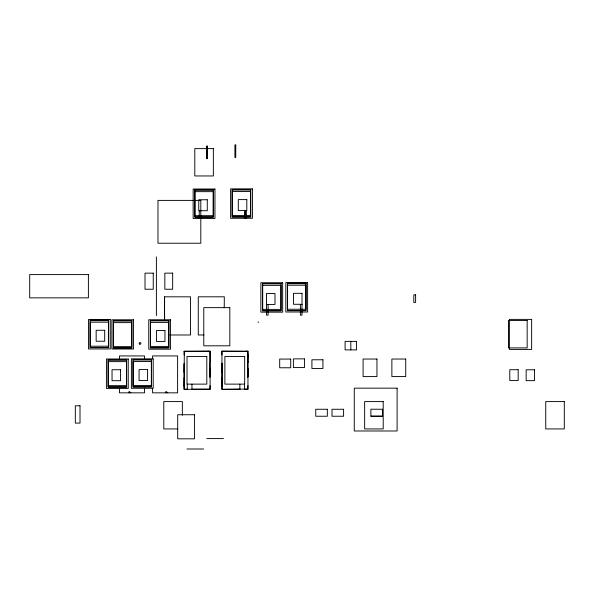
<?xml version="1.0" encoding="UTF-8"?>
<svg xmlns="http://www.w3.org/2000/svg" width="594" height="594" viewBox="0 0 594 594"><rect width="100%" height="100%" fill="white"/><g stroke="black" fill="none" stroke-linecap="round" stroke-linejoin="round"><path stroke-width="0.89" d="M184.066 354.908L184.081 351.21L209.021 351.21M210.105 385.677L209.786 389.374M221.926 354.908L221.941 351.21L246.881 351.21M247.824 356.786L247.876 352.287M247.965 385.677L247.646 389.374M184.214 384.229L184.073 389.374L184.199 385.35M222.074 384.229L221.933 389.374L222.059 386.516M184.199 384.971L184.073 363.944M222.059 384.971L222.067 380.487M222.052 386.486L222.059 385.35M247.824 355.561L247.824 358.538M247.839 355.234L247.958 351.21L244.201 351.381M184.281 363.179L184.192 379.291M209.89 377.405L210.016 352.287M222.141 363.179L222.052 379.291M247.75 377.405L247.847 361.293M207.276 158.628L207.343 146.124L206.534 146.124L206.497 158.628L207.343 158.628L207.373 146.124M209.979 353.705L210.105 351.21L184.066 351.403M210.105 389.048L185.157 389.374M247.965 389.048L223.017 389.374M210.031 351.923L210.09 351.232L207.922 351.351M247.891 351.923L247.95 351.232L246.154 351.344M245.381 210.566L245.084 215.525L246.191 216.803M244.735 210.566L244.735 218.28L246.25 216.877L244.735 216.803M244.735 218.28L246.332 216.966L245.263 212.496M184.43 389.293L187.266 389.211M222.29 389.293L239.865 389.241M184.392 351.21L184.066 372.267M213.328 190.125L194.995 190.125L194.995 216.959L213.328 216.959M195.04 191.654L213.201 191.654L213.201 215.674L195.04 215.674M281.036 283.843L262.704 283.843L262.704 310.677L281.036 310.677M262.748 285.372L280.91 285.372L280.91 309.392L262.748 309.392M164.583 296.822L164.583 319.527L164.523 296.822L190.555 296.822L190.555 334.986L169.906 334.986M266.468 304.432L274.992 304.432L274.992 293.473L266.468 293.473L266.513 315.154L268.109 315.154L268.109 304.544L266.513 304.544M90.11 320.649L108.442 320.649L108.442 347.475L90.11 347.475M150.386 320.871L168.718 320.871L168.718 347.705L150.386 347.705M257.9 322.119L258.717 322.119M108.398 322.171L90.236 322.171L90.236 346.198L108.398 346.198M168.674 322.401L150.52 322.401L150.52 346.421L168.674 346.421M113.461 322.624L131.623 322.624L131.623 346.651L113.461 346.651M203.831 334.971L198.27 334.971L198.27 296.807L224.302 296.807L224.242 307.722M133.019 359.957L151.351 359.957L151.351 386.791L133.019 386.791M126.611 360.105L108.279 360.105L108.279 386.939L126.611 386.939M151.307 361.486L133.145 361.486L133.145 385.506L151.307 385.506M108.323 361.635L126.485 361.635L126.485 385.654L108.323 385.654M382.469 409.266L370.879 409.199L370.886 416.238L382.469 416.238L382.462 409.199M370.879 416.179L382.462 416.179M177.703 428.935L163.788 428.935L163.788 401.589L182.343 401.589L182.343 415.258M206.801 438.587L223.441 438.587M186.976 448.997L203.616 449.005M243.347 351.381L221.956 351.21L221.926 372.267M244.55 389.241L247.965 389.3L247.965 368.317M191.951 389.219L210.083 389.374L210.105 368.317M167.805 392.842L165.956 391.364L165.956 392.842M130.925 392.842L129.076 391.364L129.076 392.842M247.965 376.641L247.832 356.853M221.926 363.944L222.059 384.17M210.105 376.641L209.979 363.201M247.839 359.637L247.839 360.157M184.192 380.427L184.199 384.17M350.802 341.364L350.839 349.888M247.965 354.076L247.965 362.526M246.332 210.566L246.332 218.28M244.55 384.125L244.55 389.374M239.865 384.125L239.865 389.374M221.926 378.059L221.926 386.508M210.105 354.076L210.105 362.526M199.25 210.714L199.25 215.674M199.25 216.959L199.25 218.436M191.951 384.125L191.951 389.374M187.266 384.125L187.266 389.374M184.066 378.059L184.066 386.508M156.393 256.875L156.393 315.57M152.561 358.702L152.561 355.932L177.606 355.932L177.606 392.842L152.561 392.842L152.561 388.231M144.52 358.702L144.52 355.932L119.476 355.932L119.476 358.702M144.52 388.231L144.52 392.842L119.476 392.842L119.476 388.231M235.729 144.995L234.912 144.995L234.92 157.507L235.729 157.507L235.759 144.995M213.357 148.611L194.802 148.611L194.802 175.958L213.357 175.965L213.357 148.611M252.428 188.862L230.621 188.862L230.621 218.28L252.428 218.28L252.428 188.862M214.954 189.018L193.147 189.018L193.147 218.436L214.954 218.436L214.954 189.018M250.772 189.612L232.217 189.612L232.217 216.966L250.772 216.966L250.772 189.612M213.357 189.768L194.802 189.768L194.802 217.114L213.357 217.114L213.357 189.768M250.579 189.976L232.247 189.976L232.247 216.803L250.579 216.803L250.579 189.976M250.534 191.498L232.373 191.498L232.373 215.525L250.534 215.525L250.534 191.498M246.814 199.599L238.291 199.599L238.291 210.566L246.814 210.566L246.814 199.599M207.276 199.755L198.76 199.755L198.76 210.714L207.276 210.714L207.276 199.755M200.809 200.393L157.982 200.393L157.982 243.221L200.809 243.221L200.809 200.393M153.245 273.143L145.01 273.143L145.01 289.241L153.245 289.241L153.245 273.143M172.661 273.143L164.835 273.143L164.835 289.241L172.661 289.241L172.661 273.143M88.395 274.591L29.7 274.591L29.7 297.861L88.395 297.861L88.395 274.591M307.625 282.581L285.825 282.581L285.825 311.999L307.625 311.999L307.625 282.581M282.662 282.737L260.863 282.737L260.863 312.154L282.662 312.154L282.662 282.737M305.977 283.331L287.422 283.331L287.422 310.684L305.977 310.684L305.977 283.331M281.066 283.487L262.511 283.487L262.511 310.833L281.066 310.833L281.066 283.487M305.776 283.694L287.451 283.694L287.451 310.521L305.776 310.521L305.776 283.694M305.739 285.224L287.578 285.224L287.578 309.244L305.739 309.244L305.739 285.224M302.019 293.317L293.495 293.317L293.495 304.284L302.019 304.284L302.019 293.317M415.614 294.854L413.803 294.854L413.803 302.398L415.614 302.398L415.614 294.854M301.99 304.544L300.393 304.544L300.393 315.154L301.99 315.154L301.99 304.544M229.819 307.64L203.779 307.64L203.779 345.812L229.819 345.812L229.819 307.64M531.645 319.386L509.385 319.386L509.385 349.413L531.645 349.413L531.645 319.386M110.291 319.535L88.484 319.535L88.484 348.953L110.291 348.953L110.291 319.535M133.531 319.787L111.88 319.787L111.88 349.005L133.531 349.005L133.531 319.787M170.567 319.765L148.76 319.765L148.76 349.183L170.567 349.183L170.567 319.765M108.635 320.285L90.08 320.285L90.08 347.639L108.635 347.639L108.635 320.285M168.919 320.515L150.364 320.515L150.364 347.869L168.919 347.869L168.919 320.515M527.16 320.515L508.449 320.515L508.449 347.906L527.16 347.906L527.16 320.515M131.861 320.738L113.306 320.738L113.306 348.091L131.861 348.091L131.861 320.738M131.697 320.894L113.491 320.894L113.491 347.535L131.697 347.535L131.697 320.894M104.678 330.271L96.154 330.271L96.154 341.238L104.678 341.238L104.678 330.271M164.954 330.502L156.437 330.502L156.437 341.461L164.954 341.461L164.954 330.502M356.534 341.364L345.099 341.364L345.099 349.888L356.534 349.888L356.534 341.364M206.809 356.445L187.021 356.445L187.021 384.125L206.809 384.125L206.809 356.445M244.669 356.445L224.881 356.445L224.881 384.125L244.669 384.125L244.669 356.445M153.2 358.85L131.393 358.85L131.393 388.268L153.2 388.268L153.2 358.85M304.432 358.873L293.406 358.873L293.406 367.575L304.432 367.575L304.432 358.873M128.237 358.999L106.43 358.999L106.43 388.417L128.237 388.417L128.237 358.999M376.952 359.036L363.09 359.036L363.09 376.581L376.952 376.581L376.952 359.036M405.732 359.036L391.869 359.036L391.869 376.581L405.732 376.581L405.732 359.036M290.718 359.073L279.692 359.073L279.692 367.775L290.718 367.775L290.718 359.073M151.544 359.593L132.989 359.593L132.989 386.946L151.544 386.946L151.544 359.593M126.641 359.749L108.086 359.749L108.086 387.102L126.641 387.102L126.641 359.749M322.943 359.778L311.917 359.778L311.917 368.488L322.943 368.488L322.943 359.778M147.587 369.587L139.07 369.587L139.07 380.546L147.587 380.546L147.587 369.587M120.56 369.735L112.043 369.735L112.043 380.695L120.56 380.695L120.56 369.735M518.176 369.706L509.801 369.706L509.801 380.576L518.176 380.576L518.176 369.706M534.533 369.787L526.158 369.787L526.158 380.65L534.533 380.65L534.533 369.787M397.104 388.164L354.269 388.164L354.269 430.992L397.104 430.992L397.104 388.164M383.204 401.589L364.642 401.589L364.642 428.935L383.204 428.935L383.204 401.589M564.3 401.589L545.745 401.589L545.745 428.935L564.3 428.935L564.3 401.589M80.004 405.776L75.319 405.776L75.319 423.099L80.004 423.099L80.004 405.776M327.331 409.266L315.748 409.266L315.748 416.238L327.331 416.238L327.331 409.266M343.599 409.266L332.016 409.266L332.016 416.238L343.599 416.238L343.599 409.266M194.431 414.738L177.703 414.738L177.703 438.825L194.431 438.825L194.431 414.738M139.635 344.097A0.832 0.832 0 0 0 140.875 343.377A0.832 0.832 0 0 0 139.635 342.656A0.832 0.832 0 0 0 139.635 344.097"/></g></svg>
